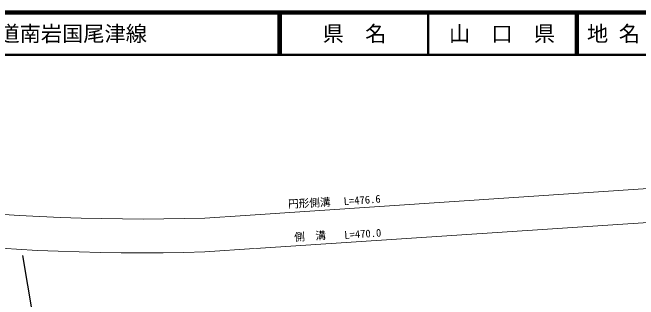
# Model space of a CAD drawing. Units: millimetres, scale not verified. Extents: x 40000 to 802321, y 20000 to 700605.
# Drawn here: x 235064 to 382518, y 312266 to 380000 of the extents above; entities that cross this region are included whole.
import ezdxf
from ezdxf.enums import TextEntityAlignment as Align

# ---------------------------------------------------------------- set-up
doc = ezdxf.new("R2010")
doc.units = ezdxf.units.MM
doc.header["$LTSCALE"] = 1000
for name, color, linetype, lineweight in [('M-BGD', 7, 'Continuous', 25), ('M-BMK-HTXT', 7, 'Continuous', 13), ('M-TTL', 2, 'Continuous', 140), ('M-TTL-LINE', 7, 'Continuous', 50)]:
    doc.layers.add(name, color=color, linetype=linetype, lineweight=lineweight)
doc.layers.add('M-TTL-TXT', color=7, linetype='Continuous')
doc.styles.add('ＭＳ ゴシック', font='')
doc.styles.get('ＭＳ ゴシック').set_extended_font_data('MS Gothic')

msp = doc.modelspace()

# ---------------------------------------------------------------- linework, layer by layer
at = {"layer": 'M-BGD'}
msp.add_line((240809, 303199), (237510, 322644), dxfattribs=at)
at = {"layer": 'M-BMK-HTXT'}
for p, q in [((289849, 332120), (572912, 351003)), ((292303, 324285), (542946, 341005)), ((280404, 331490), (289849, 332120)), ((280392, 323491), (292029, 324267))]:
    msp.add_line(p, q, dxfattribs=at)
for centre, radius, start, end in [((265422, 823231), 491969, 253.63408, 271.7451), ((265410, 823235), 499968, 253.63298, 271.71733)]:
    msp.add_arc(centre, radius, start, end, dxfattribs=at)
at = {"layer": 'M-TTL'}
msp.add_line((680000, 380000), (40000, 380000), dxfattribs=at)
at = {"layer": 'M-TTL-LINE'}
for p, q in [((297750, 380000), (297750, 370000)), ((298250, 380000), (298250, 370000)), ((333000, 380000), (333000, 370000)), ((367750, 380000), (367750, 370000)), ((368250, 380000), (368250, 370000)), ((40000, 370000), (680000, 370000))]:
    msp.add_line(p, q, dxfattribs=at)

# ---------------------------------------------------------------- texts
at = {"layer": 'M-BMK-HTXT', "style": 'ＭＳ ゴシック'}
for s, rotation, p in [('円形側溝', 2.8, (300049, 333332)), ('L=476.6', 4.2, (313170, 333960)), ('L=470.0', 3.8, (313310, 326004)), ('側\u3000溝', 3.6, (301515, 325515))]:
    msp.add_text(s, height=1833, rotation=rotation, dxfattribs=at).set_placement(p, align=Align.BOTTOM_LEFT)
at = {"layer": 'M-TTL-TXT', "style": 'ＭＳ ゴシック'}
for s, p in [('一般県道南岩国尾津線', (216734, 375000)), ('地 名', (370380, 375000))]:
    msp.add_text(s, height=3666, dxfattribs=at).set_placement(p, align=Align.MIDDLE_LEFT)
for s, p in [('県\u3000名', (315625, 375000)), ('山\u3000口\u3000県', (350375, 375000))]:
    msp.add_text(s, height=3666, dxfattribs=at).set_placement(p, align=Align.MIDDLE_CENTER)

doc.saveas('drawing.dxf')
